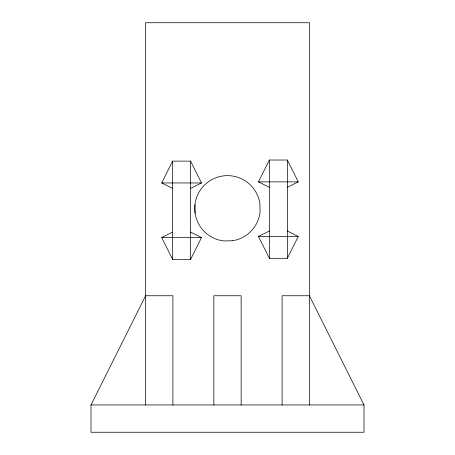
<?xml version="1.0" encoding="UTF-8"?>
<svg xmlns="http://www.w3.org/2000/svg" width="455" height="455" viewBox="0 0 455 455"><rect width="100%" height="100%" fill="white"/><g stroke="black" fill="none" stroke-linecap="round" stroke-linejoin="round"><path stroke-width="0.68" d="M172.621 188.421L161.701 182.961L172.621 161.121L190.588 161.121L201.508 182.961L190.588 188.421M282.1 404.95L282.1 295.75L309.4 295.75L364 404.95L364 432.25L91 432.25L91 404.95L145.6 295.75L172.9 295.75L172.9 404.95M172.621 232.101L161.701 237.561L172.621 259.401L190.588 259.401L201.508 237.561L190.588 232.101M269.371 187.323L258.451 181.863L269.371 160.024L287.338 160.024L298.258 181.863L287.338 187.323M269.371 231.004L258.451 236.463L269.371 258.303L287.338 258.303L298.258 236.463L287.338 231.004M258.451 181.863L298.258 181.863M161.701 182.961L201.508 182.961M258.451 236.463L298.258 236.463M161.701 237.561L201.508 237.561M91 404.95L364 404.95M194.945 204.71L195.104 213.258M309.4 404.95L309.4 22.75L145.6 22.75L145.6 404.95M287.338 160.024L287.338 258.303M269.371 160.024L269.371 258.303M241.15 404.95L241.15 295.75L213.85 295.75L213.85 404.95M190.588 161.121L190.588 259.401M172.621 161.121L172.621 259.401M232.368 240.786L223.82 240.945A32.76 32.76 0 0 1 194.751 207.56A32.76 32.76 0 0 1 225.47 175.693A32.76 32.76 0 0 1 259.896 203.521L260.055 212.07A32.76 32.76 0 0 1 232.368 240.786"/></g></svg>
